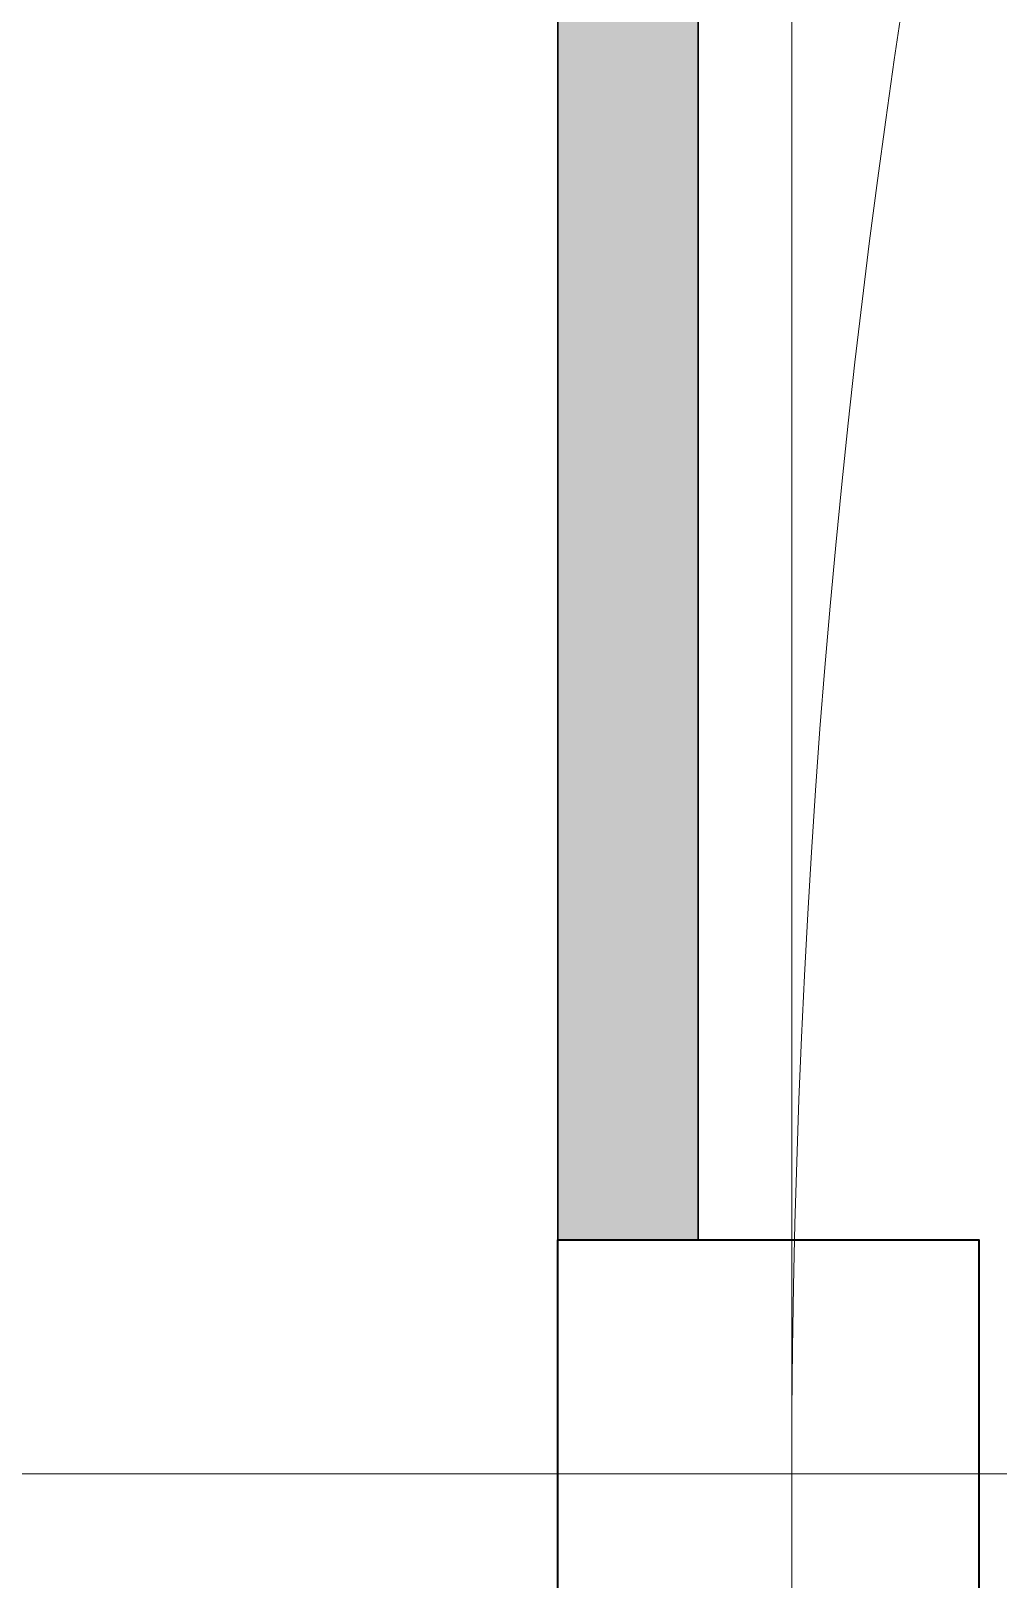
# Model space of a CAD drawing. Header units: millimetres. Extents: x 4739419 to 5837985, y 2291271 to 3446271.
# Drawn here: x 4999085 to 5001153, y 2403866 to 2407177 of the extents above; entities that cross this region are included whole.
import ezdxf

# ---------------------------------------------------------------- set-up
doc = ezdxf.new("R2010")
doc.units = ezdxf.units.MM
doc.layers.get('0').update_dxf_attribs({"color": 255})
doc.layers.add('XR-평면도$0$!!파라펫', color=9, linetype='Continuous')
for name, color, linetype, lineweight in [('XR-평면도$0$A-CNTL', 9, 'Continuous', 15), ('XR-평면도$0$A-CONC-LIN1', 9, 'Continuous', 40), ('XR-평면도$0$A-ELEV-LIN2', 9, 'Continuous', 25)]:
    doc.layers.add(name, color=color, linetype=linetype, lineweight=lineweight)

# ---------------------------------------------------------------- blocks, each defined once
blk = doc.blocks.new('XR-평면도$0$진입램프기둥 기준')
at = {"layer": 'XR-평면도$0$A-CONC-LIN1'}
blk.add_lwpolyline([(827799.1192627555, 1272500.720953235), (826899.1192627555, 1272500.720953235), (826899.1192627555, 1273500.720953235), (827799.1192627555, 1273500.720953235)], close=True, dxfattribs=at)
blk = doc.blocks.new('XR-평면도$0$RAMP_올라감(기준층) (210411)')
at = {"layer": 'XR-평면도$0$A-CNTL', "ltscale": 300}
for points in [[(20699.9999999998, 40700.00000000007), (20700, -40699.99999999993)], [(-25700, -14999.99999999993), (25699.9999999998, -14999.99999999993)]]:
    blk.add_lwpolyline(points, dxfattribs=at)
blk.add_lwpolyline([(-20700, 15000.00000000007), (-20700, -14999.99999999993, 0.4142135623730951), (0, -35699.99999999993, 0.4142135623730951), (20699.9999999998, -14999.99999999993), (20699.9999999998, 15000.00000000007, 0.4142135623730951), (0, 35700.00000000007, 0.4142135623730951)], format="xyb", close=True, dxfattribs=at)
at = {"layer": 'XR-평면도$0$A-CONC-LIN1'}
blk.add_lwpolyline([(21200.00000000122, -15500), (20300.00000000122, -15500), (20300.00000000122, -14500), (21200.00000000122, -14500)], close=True, dxfattribs=at)
at = {"layer": 'XR-평면도$0$A-ELEV-LIN2'}
blk.add_line((20900.00000000116, -15500), (20900.00000000116, -25150), dxfattribs=at)
blk.add_lwpolyline([(21200.00000000116, -35300), (21200.00000000116, 14500.00000000019)], dxfattribs=at)
blk.add_blockref('XR-평면도$0$진입램프기둥 기준', (-806599.119262754, -1288000.720953234))
blk = doc.blocks.new('XR-평면도$0$3층진입램프 파라펫')
at = {"layer": 'XR-평면도$0$!!파라펫'}
h = blk.add_hatch(color=9, dxfattribs=at)
h.dxf.hatch_style = 1
h.paths.add_polyline_path([(619079.7091389014, 1270506.923087892), (618779.7091389014, 1270506.923087892), (618779.7091389014, 1260856.923087892), (619079.7091389014, 1260856.923087892)])
blk.add_lwpolyline([(618779.7091389014, 1270506.923087892), (619079.7091389014, 1270506.923087892), (619079.7091389014, 1260856.923087892), (618779.7091389014, 1260856.923087892)], close=True, dxfattribs=at)

msp = doc.modelspace()

# ---------------------------------------------------------------- block references
at = {"rotation": 180}
msp.add_blockref('XR-평면도$0$RAMP_올라감(기준층) (210411)', (5021411.809536785, 2389091.225535645), dxfattribs=at)
for p in [(4381432.100397883, 1143734.302447753), (4381432.107562765, 1143734.302447753), (4381432.107562765, 1143734.302447753)]:
    msp.add_blockref('XR-평면도$0$3층진입램프 파라펫', p)

doc.saveas('drawing.dxf')
